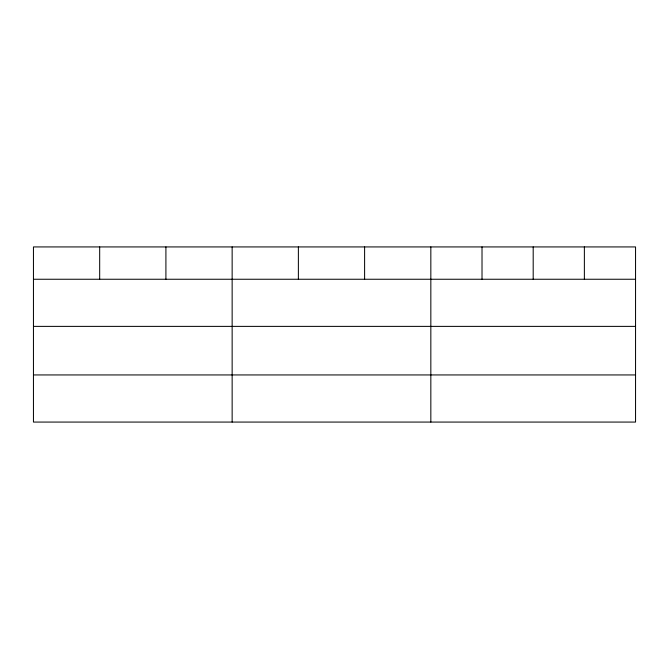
<?xml version="1.0" encoding="UTF-8"?>
<svg xmlns="http://www.w3.org/2000/svg" width="669" height="669" viewBox="0 0 669 669"><rect width="100%" height="100%" fill="white"/><g stroke="black" fill="none" stroke-linecap="round" stroke-linejoin="round"><path stroke-width="1" d="M635.55 326.38L635.55 246.928L33.45 246.928L33.45 422.072L635.55 422.072L635.55 326.38L33.45 326.38M33.45 279.249L635.55 279.249M33.45 374.941L635.55 374.941M584.371 246.928L584.371 279.249M533.193 246.928L533.193 279.249M482.014 246.928L482.014 279.249M430.836 246.928L430.836 422.072M364.605 246.928L364.605 279.249M298.374 246.928L298.374 279.249M232.143 246.928L232.143 422.072M165.912 246.928L165.912 279.249M99.681 246.928L99.681 279.249"/></g></svg>
